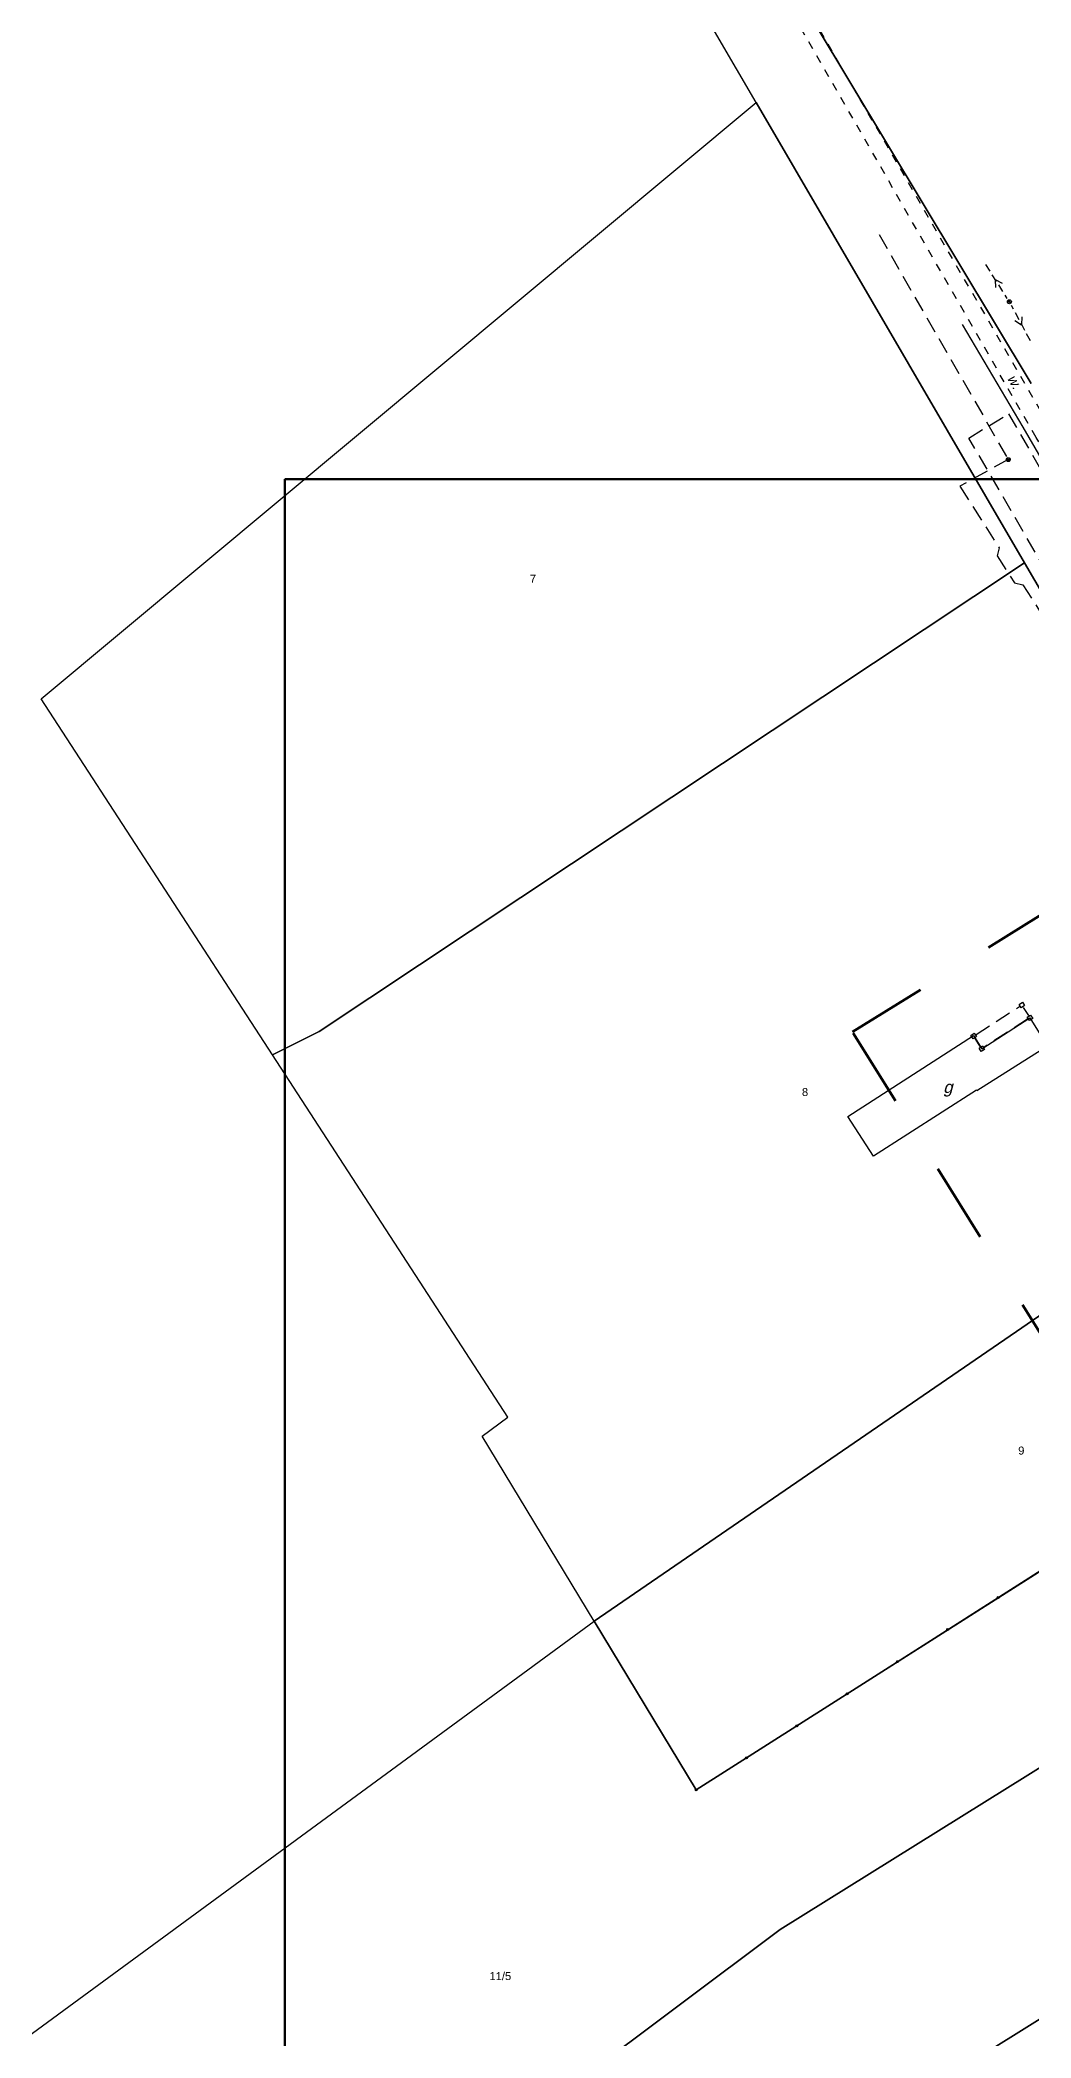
# Model space of a CAD drawing. Header units: metres. Extents: x 7542702 to 7555152, y 5804026 to 5815503.
# Drawn here: x 7543980.7 to 7544104.4, y 5808322.6 to 5808572.4 of the extents above; entities that cross this region are included whole.
import ezdxf

# ---------------------------------------------------------------- set-up
doc = ezdxf.new("R2010")
doc.units = ezdxf.units.M
for name, pattern in [('4001', [0]), ('4002', [2, 1, -1]), ('4003', [3, 2, -1])]:
    doc.linetypes.add(name, pattern=pattern)
doc.layers.add('!trafo', color=6, linetype='4002', lineweight=50)
for name, color, linetype in [('Budynki', 7, 'Continuous'), ('Drogi', 135, 'Continuous'), ('Dzialki', 165, 'Continuous'), ('Ogrodzenia', 184, 'Continuous'), ('Projekty', 252, 'Continuous'), ('Uz_Gaz', 54, 'Continuous'), ('Wody', 184, 'Continuous')]:
    doc.layers.add(name, color=color, linetype=linetype)
doc.styles.get("Standard").update_dxf_attribs({"font": 'arial.ttf'})

# ---------------------------------------------------------------- blocks, each defined once
blk = doc.blocks.new('1281')
at = {"layer": 'Ogrodzenia', "color": 184, "linetype": 'Continuous'}
for radius in [0.24, 0.16, 0.08]:
    blk.add_circle((0, 0), radius, dxfattribs=at)
blk = doc.blocks.new('1343')
at = {"layer": 'Budynki', "color": 7, "linetype": 'Continuous'}
for p, q in [((-0.5, 0.5), (0.5, 0.5)), ((-0.5, -0.5), (-0.5, 0.5)), ((0.5, 0.5), (0.5, -0.5)), ((0.5, -0.5), (-0.5, -0.5))]:
    blk.add_line(p, q, dxfattribs=at)
blk = doc.blocks.new('1386')
at = {"layer": 'Projekty', "color": 1, "linetype": 'Continuous'}
for p, q in [((0, 9), (0, 11)), ((-1, 4.8), (0, 6.5)), ((0, 6), (0, 8)), ((1, 4.8), (0, 6.5)), ((0, 3), (0, 5)), ((0, 1), (0, 2))]:
    blk.add_line(p, q, dxfattribs=at)
blk = doc.blocks.new('1383')
at = {"layer": 'Projekty', "color": 1, "linetype": 'Continuous'}
for p, q in [((-0.35, 0.35), (0.35, -0.35)), ((0.35, 0.35), (-0.35, -0.35))]:
    blk.add_line(p, q, dxfattribs=at)
blk.add_circle((0, 0), 0.5, dxfattribs=at)
blk = doc.blocks.new('1389')
at = {"layer": 'Projekty', "color": 1, "linetype": 'Continuous'}
blk.add_circle((0, 0), 0.3, dxfattribs=at)

msp = doc.modelspace()

# ---------------------------------------------------------------- linework, layer by layer
at = {"layer": '!trafo', "ltscale": 10}
msp.add_lwpolyline([(7544082.13, 5808448.38), (7544167.59, 5808501.43), (7544481.87, 5807987.87), (7544782.88, 5807592.58), (7544936.53, 5807377.47), (7545050.37, 5807475.25), (7545086.68, 5807419.38), (7544929.65, 5807282.21), (7544686.61, 5807553.19), (7544696.16, 5807510.34), (7544647.98, 5807511.04), (7544607.69, 5807611.16), (7544447.06, 5807862.58)], close=True, dxfattribs=at)
at = {"layer": 'Budynki', "color": 7, "linetype": '4003'}
for p, q in [((7544097.57, 5808448.05), (7544102.99, 5808451.54)), ((7544103.47, 5808451.44), (7544104.12, 5808450.43, 122.12)), ((7544104.02, 5808449.95, 122.12), (7544098.59, 5808446.46, 122.12)), ((7544098.11, 5808446.56, 122.12), (7544097.46, 5808447.57))]:
    msp.add_line(p, q, dxfattribs=at)
at = {"layer": 'Budynki', "color": 7, "linetype": '4001'}
msp.add_polyline3d([(7544106.48, 5808446.59, 122.39), (7544097.69, 5808441.01, 122.79), (7544097.63, 5808441.11, 0), (7544084.77, 5808432.83, 122.67), (7544081.56, 5808437.81, 121.78), (7544097.25, 5808447.91, 121.78), (7544098.3, 5808446.27, 122.12), (7544104.31, 5808450.14, 122.12), (7544106.48, 5808446.59, 122.39)], dxfattribs=at)
at = {"layer": 'Defpoints', "color": 4, "lineweight": 70}
msp.add_lwpolyline([(7544011.24, 5808517.45), (7544403.75, 5808517.45), (7544403.75, 5808234.06), (7544011.24, 5808234.06)], close=True, dxfattribs=at)
at = {"layer": 'Drogi', "color": 8, "linetype": '4003'}
for p, q in [((7544096.69, 5808522.6, 121.62), (7544101.61, 5808525.64, 121.61)), ((7544096.69, 5808522.6, 121.62), (7544101.61, 5808525.64, 121.61)), ((7544101.61, 5808525.64, 121.61), (7544134.1, 5808469.65, 121.89)), ((7544101.61, 5808525.64, 121.61), (7544134.1, 5808469.65, 121.89)), ((7544129.05, 5808466.8, 121.85), (7544096.69, 5808522.6, 121.62)), ((7544129.05, 5808466.8, 121.85), (7544096.69, 5808522.6, 121.62))]:
    msp.add_line(p, q, dxfattribs=at)
at = {"layer": 'Dzialki'}
for p, q in [((7544070.13, 5808564.54), (7544015.04, 5808658.94)), ((7544070.13, 5808564.54), (7544015.04, 5808658.94)), ((7544077.37, 5808574.54), (7544104.45, 5808529.42)), ((7544104.45, 5808529.42), (7544077.37, 5808574.54)), ((7544077.37, 5808574.54), (7544104.45, 5808529.42)), ((7543980.8, 5808490.02), (7544070.13, 5808564.54)), ((7544103.61, 5808506.99), (7544070.13, 5808564.54)), ((7544070.13, 5808564.54), (7544103.61, 5808506.99)), ((7544103.61, 5808506.99), (7544070.13, 5808564.54)), ((7544015.53, 5808448.44), (7544103.61, 5808506.99)), ((7544103.61, 5808506.99), (7544015.53, 5808448.44)), ((7544015.53, 5808448.44), (7544103.61, 5808506.99)), ((7544103.61, 5808506.99), (7544125.15, 5808470.15)), ((7544125.15, 5808470.15), (7544103.61, 5808506.99)), ((7544103.61, 5808506.99), (7544125.15, 5808470.15)), ((7544125.15, 5808470.15), (7544103.61, 5808506.99)), ((7544009.71, 5808445.5), (7543980.8, 5808490.02)), ((7544009.71, 5808445.5), (7544015.53, 5808448.44)), ((7544015.53, 5808448.44), (7544009.71, 5808445.5)), ((7544009.71, 5808445.5), (7544015.53, 5808448.44)), ((7544039.1, 5808400.24), (7544009.71, 5808445.5)), ((7544039.1, 5808400.24), (7544009.71, 5808445.5)), ((7544142.75, 5808438.47), (7544049.87, 5808374.72)), ((7544049.87, 5808374.72), (7544142.75, 5808438.47)), ((7544142.75, 5808438.47), (7544049.87, 5808374.72)), ((7544156.64, 5808413.47), (7544062.62, 5808353.63)), ((7544062.62, 5808353.63), (7544156.64, 5808413.47)), ((7544035.88, 5808397.87), (7544039.1, 5808400.24)), ((7544035.88, 5808397.87), (7544039.1, 5808400.24)), ((7544049.87, 5808374.72), (7544035.88, 5808397.87)), ((7544049.87, 5808374.72), (7544035.88, 5808397.87)), ((7543906.94, 5808269.84), (7544049.87, 5808374.72)), ((7544062.62, 5808353.63), (7544049.87, 5808374.72)), ((7544049.87, 5808374.72), (7544062.62, 5808353.63)), ((7544073.13, 5808336.18), (7544128.95, 5808371.04)), ((7544128.95, 5808371.04), (7544073.13, 5808336.18)), ((7544086.89, 5808313.36), (7544179.18, 5808371.01)), ((7544179.18, 5808371.01), (7544086.89, 5808313.36)), ((7543962.7, 5808253.54), (7544073.13, 5808336.18)), ((7544073.13, 5808336.18), (7543962.7, 5808253.54))]:
    msp.add_line(p, q, dxfattribs=at)
at = {"layer": 'Ogrodzenia', "color": 184, "linetype": '4001'}
msp.add_line((7544062.62, 5808353.63), (7544106.6, 5808381.7), dxfattribs=at)
at = {"layer": 'Projekty', "linetype": '4003'}
for p, q in [((7544085.46, 5808548.03), (7544101.6, 5808519.91)), ((7544101.6, 5808519.91), (7544095.55, 5808516.57)), ((7544101.6, 5808519.91), (7544095.55, 5808516.57)), ((7544095.55, 5808516.57), (7544100.45, 5808508.89)), ((7544095.55, 5808516.57), (7544100.45, 5808508.89)), ((7544100.45, 5808508.89), (7544100.22, 5808507.86)), ((7544100.45, 5808508.89), (7544100.22, 5808507.86)), ((7544100.22, 5808507.86), (7544102.38, 5808504.49)), ((7544100.22, 5808507.86), (7544102.38, 5808504.49)), ((7544102.38, 5808504.49), (7544103.41, 5808504.26)), ((7544102.38, 5808504.49), (7544103.41, 5808504.26)), ((7544103.41, 5808504.26), (7544114.9, 5808486.28)), ((7544103.41, 5808504.26), (7544114.9, 5808486.28))]:
    msp.add_line(p, q, dxfattribs=at)
at = {"layer": 'Uz_Gaz', "color": 54, "linetype": '4001'}
for p, q in [((7544103.45, 5808523.94, 120.57), (7544095.89, 5808536.8, 120.28)), ((7544103.45, 5808523.94, 120.57), (7544095.89, 5808536.8, 120.28)), ((7544109.63, 5808513.32, 120.64), (7544103.45, 5808523.94, 120.57)), ((7544109.63, 5808513.32, 120.64), (7544103.45, 5808523.94, 120.57))]:
    msp.add_line(p, q, dxfattribs=at)
at = {"layer": 'Wody', "color": 184, "linetype": '4002'}
msp.add_polyline3d([(7544127.74, 5808484.23, 121.7), (7544105.09, 5808522.67, 121.6), (7544075.35, 5808574.45, 0), (7544077.06, 5808575.31, 0), (7544106.91, 5808523.79, 121.6), (7544129.27, 5808485.03, 121.7), (7544127.74, 5808484.23, 121.7)], dxfattribs=at)
msp.add_polyline3d([(7544127.74, 5808484.23, 121.7), (7544105.09, 5808522.67, 121.6), (7544075.35, 5808574.45, 0), (7544077.06, 5808575.31, 0), (7544106.91, 5808523.79, 121.6), (7544129.27, 5808485.03, 121.7), (7544127.74, 5808484.23, 121.7)], dxfattribs=at)

# ---------------------------------------------------------------- block references
at = {"layer": 'Budynki', "color": 7, "xscale": 0.5, "yscale": 0.5, "zscale": 0.5}
for p, rotation in [((7544103.29, 5808451.73), 212.775226), ((7544097.28, 5808447.86), 302.77857), ((7544104.31, 5808450.14), 122.77857), ((7544098.3, 5808446.27), 32.77522599999998)]:
    msp.add_blockref('1343', p, dxfattribs=dict(at, rotation=rotation))
at = {"layer": 'Ogrodzenia', "color": 184, "xscale": 0.5, "yscale": 0.5, "zscale": 0.5}
for p in [(7544100.32, 5808377.69), (7544094.03, 5808373.68), (7544087.75, 5808369.67), (7544081.47, 5808365.66), (7544075.19, 5808361.65), (7544068.9, 5808357.64), (7544062.62, 5808353.63)]:
    msp.add_blockref('1281', p, dxfattribs=at)
at = {"layer": 'Projekty'}
for name, xscale, yscale, zscale, rotation in [('1386', 0.5, 0.5, 0.5, 32.19013899999999), ('1386', 0.5, 0.5, 0.5, 32.19013899999999), ('1383', 0.5, 0.5, 0.5, 212.190139), ('1383', 0.4999999999999999, 0.4999999999999999, 0.4999999999999999, 208.0425449999998), ('1383', 0.5, 0.5, 0.5, 212.190139), ('1383', 0.4999999999999999, 0.4999999999999999, 0.4999999999999999, 208.0425449999998), ('1386', 0.4999999999999999, 0.4999999999999999, 0.4999999999999999, 208.0425449999998), ('1386', 0.4999999999999999, 0.4999999999999999, 0.4999999999999999, 208.0425449999998)]:
    msp.add_blockref(name, (7544101.74, 5808539.63), dxfattribs=dict(at, xscale=xscale, yscale=yscale, zscale=zscale, rotation=rotation))
at = {"layer": 'Projekty', "xscale": 0.5, "yscale": 0.5, "zscale": 0.5}
for name in ['1383', '1389']:
    msp.add_blockref(name, (7544101.6, 5808519.91), dxfattribs=at)

# ---------------------------------------------------------------- texts
at = {"layer": 'Budynki', "color": 7, "oblique": 15}
msp.add_text('g', height=1.5, rotation=359.97, dxfattribs=at).set_placement((7544093.47, 5808440.74))
at = {"layer": 'Dzialki'}
for s, p in [('7', (7544041.85, 5808504.52)), ('8', (7544075.83, 5808440.36)), ('8', (7544075.83, 5808440.36)), ('9', (7544102.84, 5808395.55)), ('11/5', (7544036.8, 5808329.87))]:
    msp.add_text(s, height=1, dxfattribs=at).set_placement(p)
at = {"layer": 'Wody', "color": 184, "oblique": 15}
msp.add_text('w.', height=1.25, rotation=300.0855, dxfattribs=at).set_placement((7544101.4, 5808530.09))
msp.add_text('w.', height=1.25, rotation=300.0855, dxfattribs=at).set_placement((7544101.4, 5808530.09))

doc.saveas('drawing.dxf')
